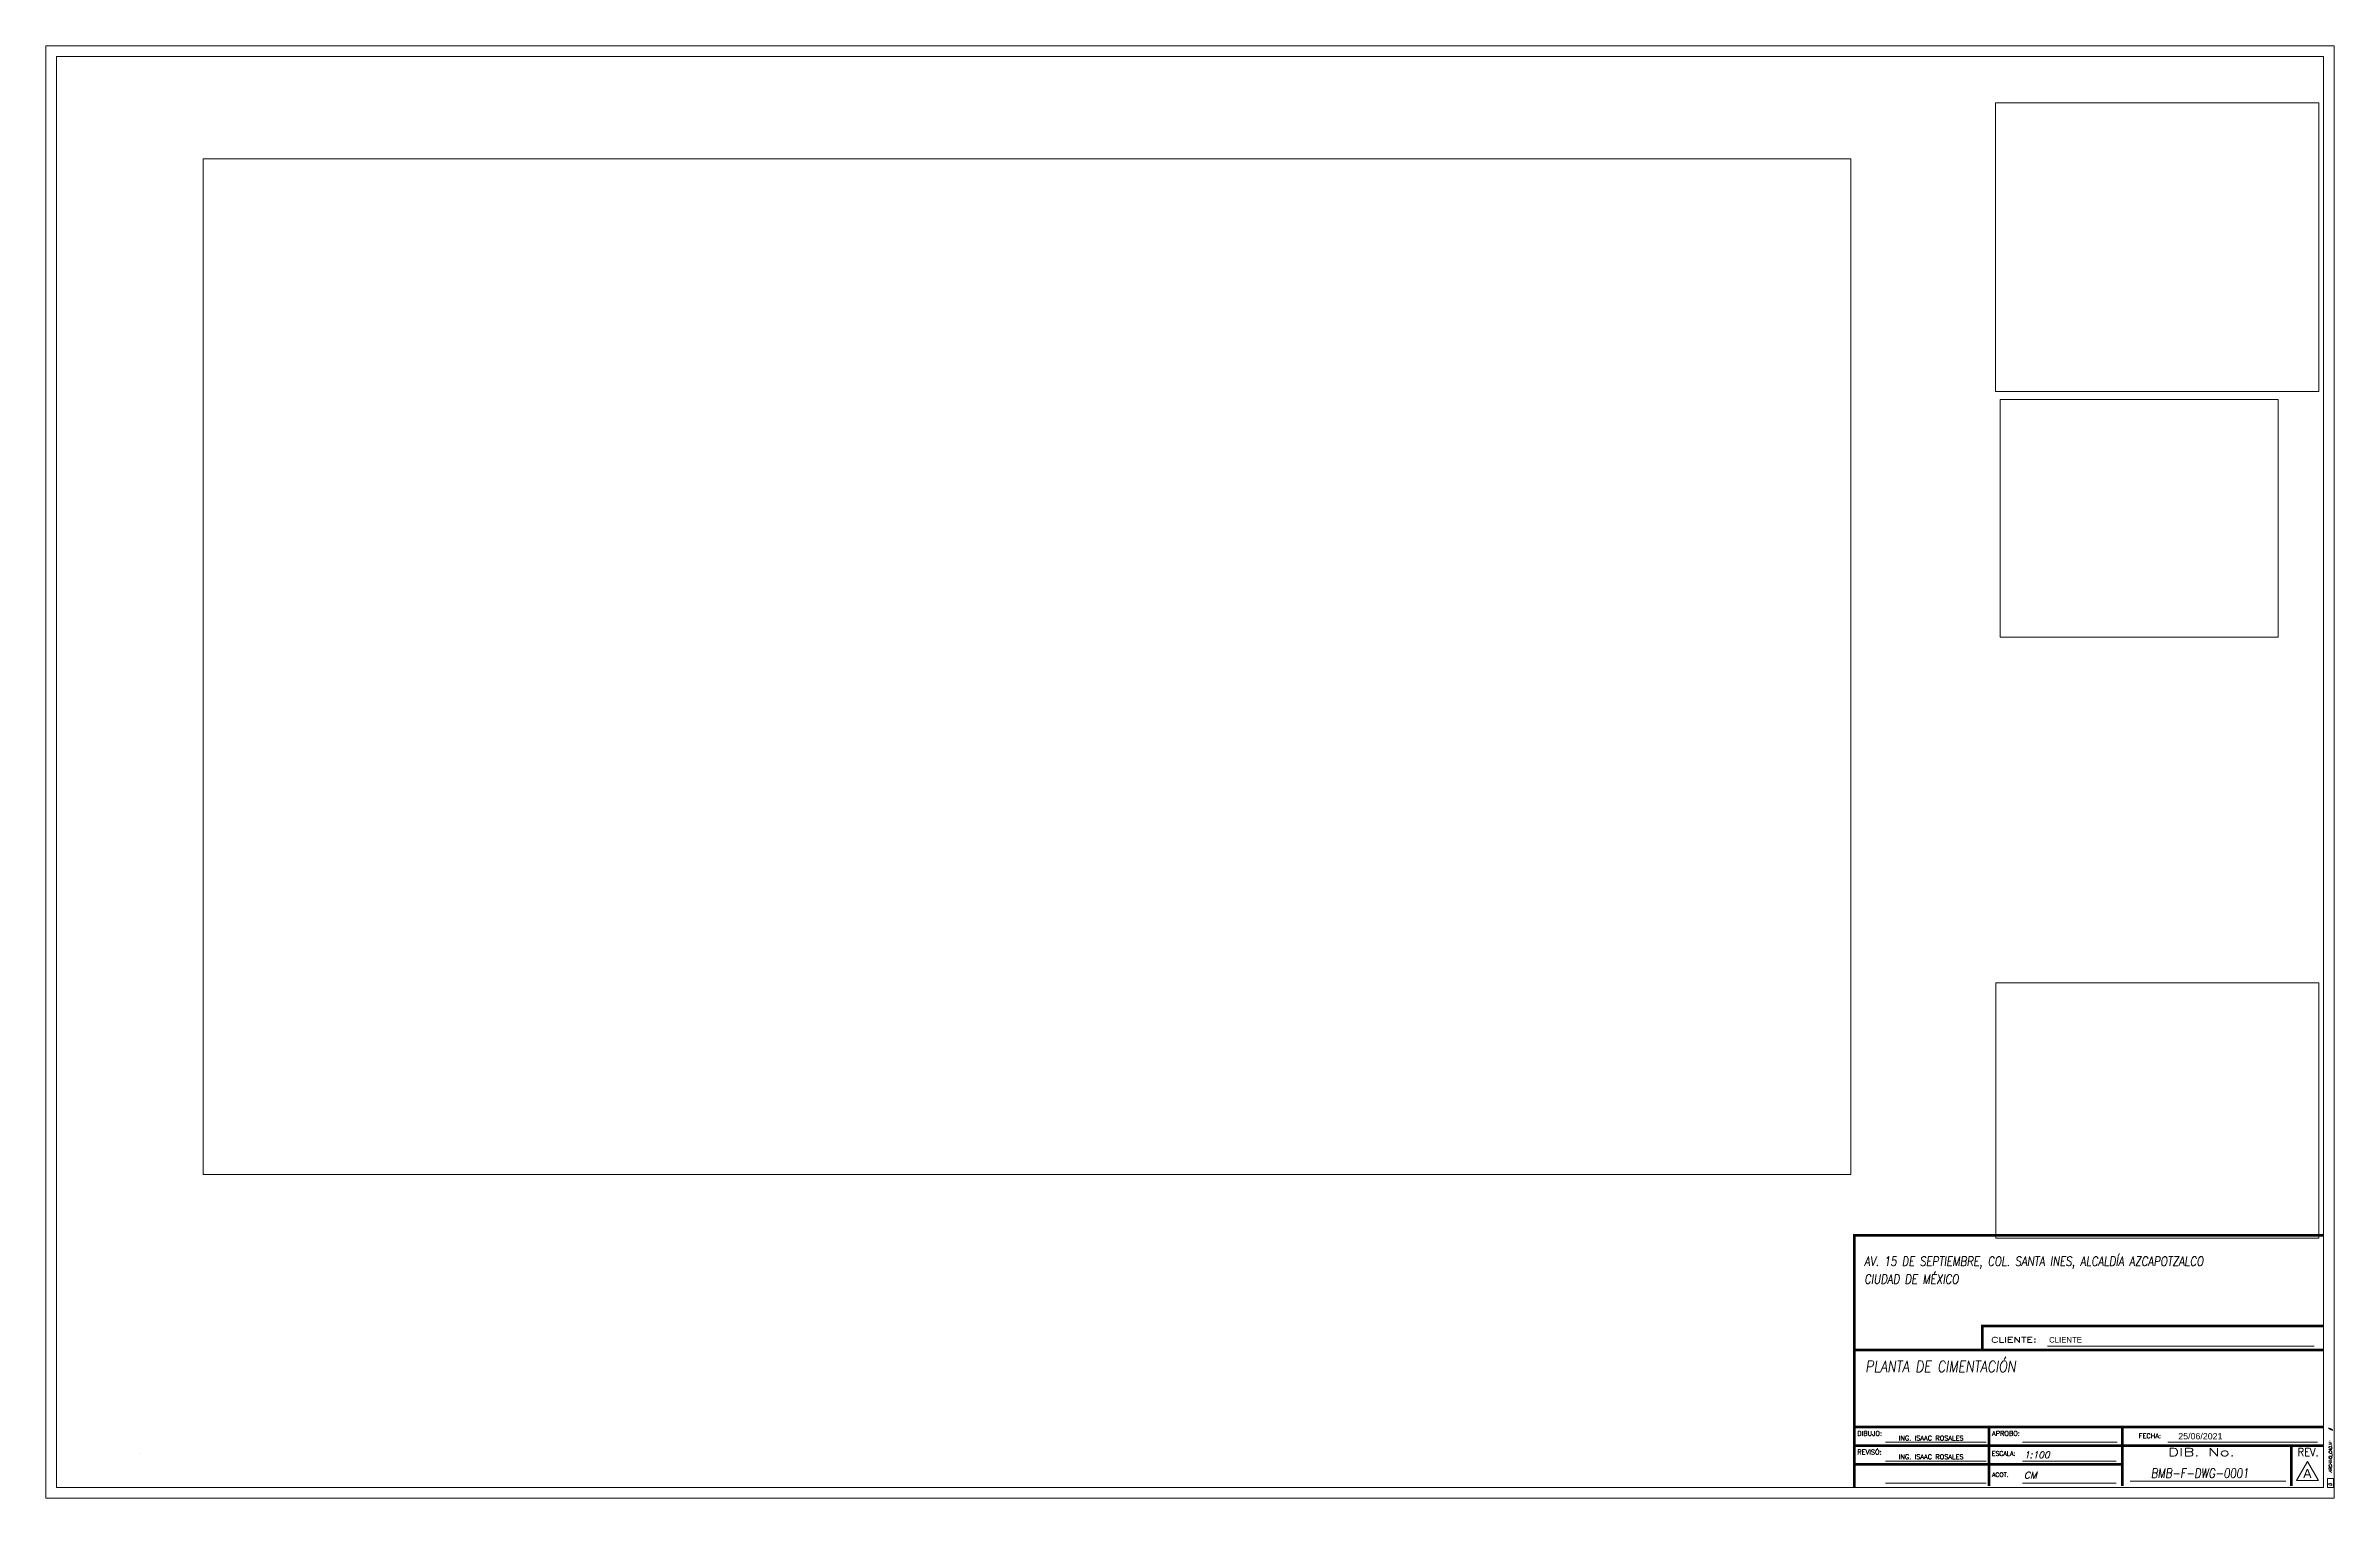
# Paper-space layout 'D_HORIZONTAL' of a CAD drawing. Header units: metres. Extents: x 0 to 905, y 0 to 574.
import ezdxf
from ezdxf.enums import TextEntityAlignment as Align

# ---------------------------------------------------------------- set-up
doc = ezdxf.new("R2010")
doc.units = ezdxf.units.M
doc.linetypes.add('CENTER', pattern=[2, 1.25, -0.25, 0.25, -0.25])
doc.layers.add('.S-Textos', color=5, linetype='Continuous', lineweight=15)
doc.layers.add('.S-Viewport', color=7, linetype='Continuous', plot=False)
doc.styles.add('General', font='arial.ttf')
doc.styles.add('ROMAND', font='romand.shx', dxfattribs={"width": 0.8, "oblique": 8})

# ---------------------------------------------------------------- blocks, each defined once
blk = doc.blocks.new('DIR')
at = {"lineweight": 0, "style": 'ROMAND', "oblique": 8, "width": 0.8}
for s, p in [('AV. 15 DE SEPTIEMBRE, COL. SANTA INES, ALCALDÍA AZCAPOTZALCO', (40.997, 5.615)), ('CIUDAD DE MÉXICO', (40.997, 5.223))]:
    blk.add_text(s, height=0.20368, dxfattribs=at).set_placement(p)

psp = doc.layouts.new('D_HORIZONTAL')

# ---------------------------------------------------------------- linework, layer by layer
at = {"layer": '.S-Textos', "color": 7, "linetype": 'Continuous'}
psp.add_line((791.46, 60.06), (896.92, 60.06), dxfattribs=at)
at = {"layer": '.S-Textos', "color": 1, "linetype": 'Continuous'}
for p, q in [((727.41, 22.17), (767.27, 22.17)), ((781.66, 22.17), (819.04, 22.17)), ((839.07, 22.16), (898.33, 22.16)), ((727.41, 14.67), (767.27, 14.67)), ((781.66, 14.67), (818.65, 14.67)), ((727.41, 5.99), (767.27, 5.99)), ((781.66, 5.99), (818.65, 5.99)), ((824.17, 6.77), (885.7, 6.77))]:
    psp.add_line(p, q, dxfattribs=at)
at = {"layer": '.S-Textos'}
psp.add_line((0, 0), (904.89, 0), dxfattribs=at)
at = {"layer": '.S-Textos', "lineweight": 0}
for points in [[(0, 574.21), (904.89, 574.21), (904.89, 0), (0, 0)], [(4.26, 569.95), (900.63, 569.95), (900.63, 4.26), (4.26, 4.26)]]:
    psp.add_lwpolyline(points, close=True, dxfattribs=at)
at = {"layer": '.S-Textos', "const_width": 1.05}
for points in [[(900.63, 103.88), (715.1, 103.88), (715.1, 4.26)], [(900.63, 68.04), (765.7, 68.04), (765.7, 58.55)], [(900.63, 58.55), (715.1, 58.55)], [(900.63, 28.2), (715.1, 28.2)], [(768.38, 4.79), (768.38, 28.2)], [(821.08, 4.79), (821.08, 28.2)], [(887.98, 4.79), (887.98, 20.82)], [(821.08, 13.44), (715.1, 13.44)]]:
    psp.add_lwpolyline(points, dxfattribs=at)
at = {"layer": '.S-Textos', "const_width": 1.05, "flags": 128}
psp.add_lwpolyline([(900.63, 20.82), (715.1, 20.82)], dxfattribs=at)
at = {"layer": '.S-Textos'}
for points in [[(894.26, 14.58), (889.91, 7.04), (898.61, 7.04)], [(902.24, 4.26), (902.24, 7.81), (904.59, 7.81), (904.59, 4.26)]]:
    psp.add_lwpolyline(points, close=True, dxfattribs=at)

# ---------------------------------------------------------------- block references
at = {"layer": '.S-Textos', "xscale": 18, "yscale": 18, "zscale": 18}
psp.add_blockref('DIR', (-18.89, -9.22), dxfattribs=at)

# ---------------------------------------------------------------- texts
at = {"layer": '.S-Textos', "color": 1, "linetype": 'Continuous', "style": 'ROMAND', "width": 1.359613}
psp.add_text('CLIENTE:', height=2.108, dxfattribs=at).set_placement((769.25, 61.59), (787.13, 61.59), align=Align.FIT)
at = {"layer": '.S-Textos', "lineweight": 0, "style": 'ROMAND', "oblique": 8, "width": 0.8}
for s, height, p in [('PLANTA DE CIMENTACIÓN', 4.5, (719.52, 49.86)), ('BMB-F-DWG-0001', 3.6662, (832.41, 8.08))]:
    psp.add_text(s, height=height, dxfattribs=at).set_placement(p)
at = {"layer": '.S-Textos', "style": 'General'}
for p in [(76.65, 45.88), (37.27, 17.68)]:
    psp.add_text('Z-5', height=0.15, dxfattribs=at).set_placement(p, align=Align.MIDDLE)
at = {"layer": '.S-Textos', "color": 2, "style": 'ROMAND'}
for s, p in [('DIBUJO:', (716.3, 24.67)), ('REVISÓ:', (716.3, 17.3)), ('APROBO:', (769.57, 24.67))]:
    psp.add_text(s, height=1.897, dxfattribs=at).set_placement(p)
at = {"layer": '.S-Textos', "color": 2, "linetype": 'CENTER', "style": 'ROMAND'}
for s, height, p in [('ING. ISAAC ROSALES ', 1.8975, (732.71, 22.81)), ('ESCALA:', 1.757, (769.52, 16.81)), ('FECHA:', 1.897, (827.62, 23.68)), ('ING. ISAAC ROSALES ', 1.8975, (732.71, 15.43)), ('ACOT.', 1.757, (769.56, 8.42))]:
    psp.add_text(s, height=height, dxfattribs=at).set_placement(p)
for s, width, p, p2 in [('DIB. No.', 1.349923, (839.16, 16.64), (865.59, 16.64)), ('REV.', 0.833399, (890.44, 16.64), (898.72, 16.64))]:
    psp.add_text(s, height=3.162, dxfattribs=dict(at, width=width)).set_placement(p, p2, align=Align.FIT)
at = {"layer": '.S-Textos', "linetype": 'CENTER', "width": 20, "attachment_point": 1, "line_spacing_factor": 1.2, "style": 'General'}
for s, insert, char_height in [('CLIENTE', (792.16, 63.72), 2.2), ('{\\fArial|b0|i0|c0|p34;\\C256;25/06/2021}', (843.22, 25.76), 2.5), ('A', (892.64, 11.55), 3.5)]:
    psp.add_mtext(s, dxfattribs=dict(at, insert=insert, char_height=char_height))
at = {"layer": '.S-Textos', "style": 'ROMAND', "oblique": 15}
psp.add_attdef('#', (903.97, 26.65), '', height=1.17, rotation=90, dxfattribs=at)
for tag, p, s in [('1:100', (782.21, 15.86), 'ESCALA'), ('CM', (782.21, 7.83), 'mm')]:
    psp.add_attdef(tag, p, s, height=2.635, dxfattribs=at)
at = {"layer": '.S-Textos', "style": 'ROMAND', "oblique": 15, "flags": 2}
for tag, p, s, height in [('ARCHIVO_CAD.Nº', (903.97, 10.07), 'ARCHIVO CAD.No. ESRO ESTRUCTURAS Y MONTAJE', 1.1713), ('D', (903.97, 4.79), 'D', 1.17)]:
    psp.add_attdef(tag, p, s, height=height, rotation=90, dxfattribs=at)
at = {"style": 'General'}
psp.add_attdef('A1', text='EJE', height=0.165, dxfattribs=at).set_placement((182.3, 255.57), align=Align.CENTER)

# ---------------------------------------------------------------- viewports
at = {"layer": '.S-Viewport', "view_target_point": (23.277, 13.621)}
psp.add_viewport(center=(388.03, 328.75), size=(651.55, 401.4158), view_center_point=(-46.526, -10.745), view_height=25.75923, status=5, dxfattribs=at)
at = {"layer": '0', "view_target_point": (23.277, 13.621)}
for center, size, view_center_point, view_height, status in [((834.91, 494.59), (127.83, 114.2289), (-49.247, -5.295), 8.56717, 3), ((827.74, 387.43), (109.85, 93.9589), (-41.189, -18.034), 7.04692, 4)]:
    psp.add_viewport(center=center, size=size, view_center_point=view_center_point, view_height=view_height, status=status, dxfattribs=at)
psp.add_viewport(center=(834.93, 153.28), size=(127.82, 100.9285), view_center_point=(-29.572, -4.958), view_height=7.56964, dxfattribs=at)

doc.saveas('drawing.dxf')
